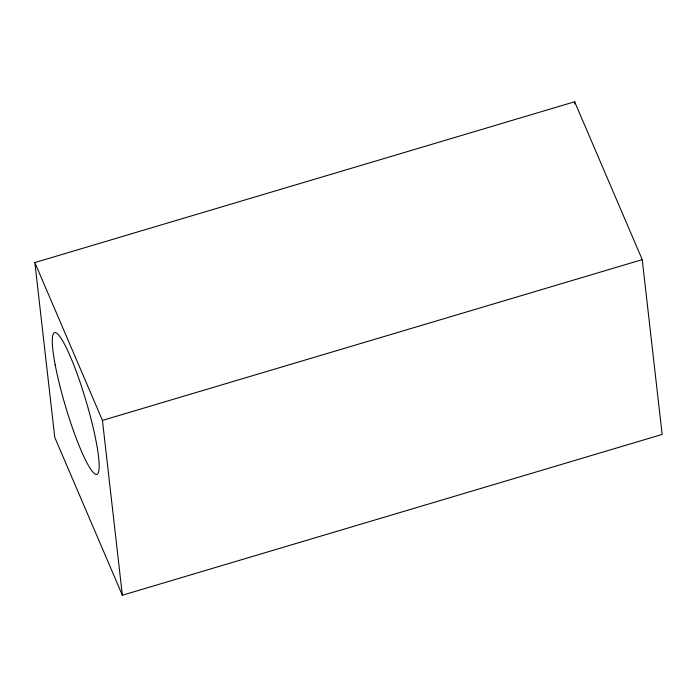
<?xml version="1.0" encoding="UTF-8"?>
<svg xmlns="http://www.w3.org/2000/svg" width="697" height="697" viewBox="0 0 697 697"><rect width="100%" height="100%" fill="white"/><g stroke="black" fill="none" stroke-linecap="round" stroke-linejoin="round"><path stroke-width="1.05" d="M34.85 262.56L574.642 101.771L642.233 259.632L662.15 434.44L122.358 595.229L54.767 437.368L34.85 262.56L102.442 420.413L122.358 595.229M102.442 420.413L642.233 259.632M574.642 101.771L574.886 103.931M55.159 364.714A73.987 10.612 73.4 0 0 95.75 474.343A73.987 10.612 73.4 0 0 76.226 371.379A73.987 10.612 73.4 0 0 55.159 364.714"/></g></svg>
